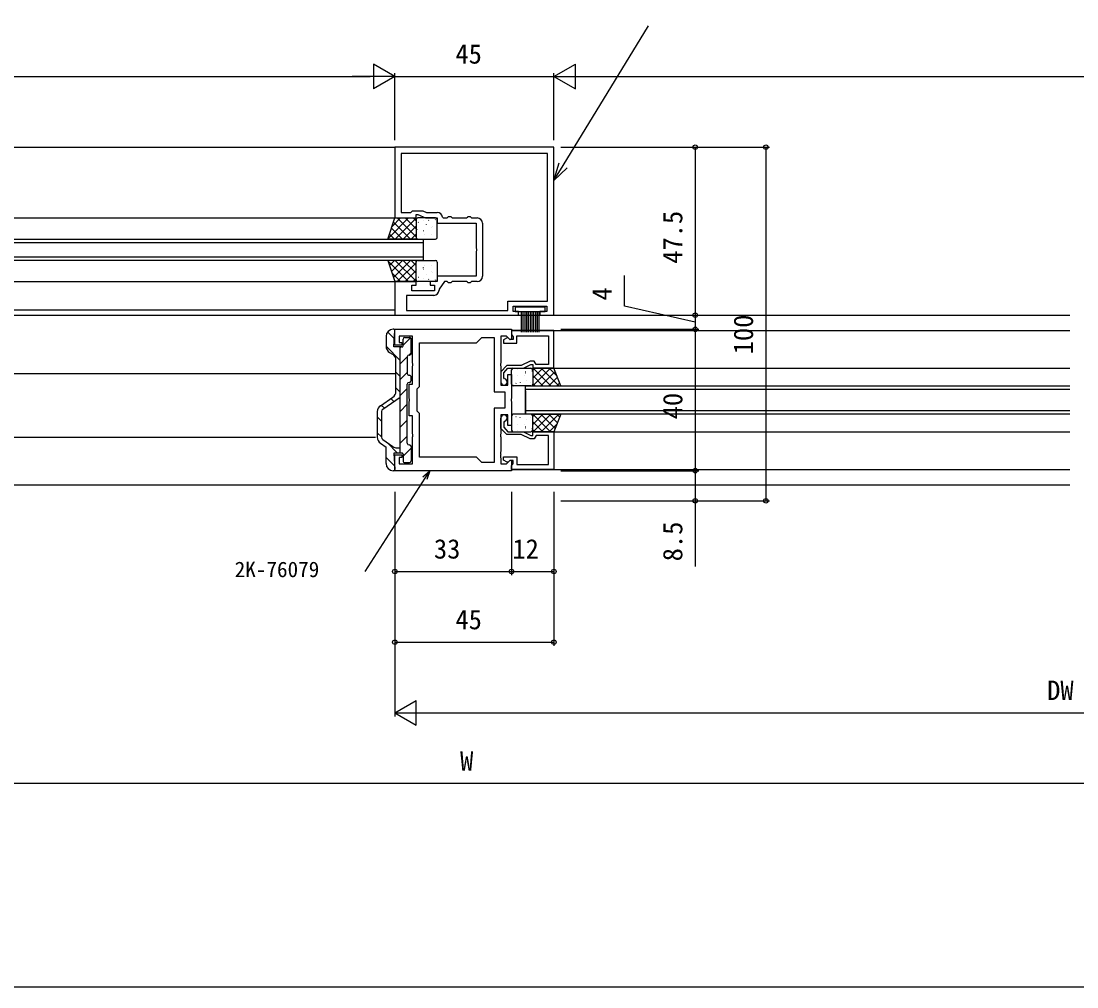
# Model space of a CAD drawing. Units: millimetres, scale not verified. Extents: x -437 to 438, y -681 to 679.
# Drawn here: x -127.5 to 171.3, y -681.2 to -408 of the extents above; entities that cross this region are included whole.
import ezdxf
from ezdxf.enums import TextEntityAlignment as Align

# ---------------------------------------------------------------- set-up
doc = ezdxf.new("R2010")
doc.units = ezdxf.units.MM
doc.header["$LTSCALE"] = 4
for name, color, linetype in [('0-2_YKK_11', 7, 'Continuous'), ('0-3_YKK_12', 2, 'Continuous'), ('0-4_YKK_13', 4, 'Continuous'), ('0-6_YKK_D', 6, 'Continuous'), ('0-7_YKK_ZWAK', 7, 'Continuous')]:
    doc.layers.add(name, color=color, linetype=linetype)
doc.styles.add('ＭＳ ゴシック', font='')
doc.styles.get('ＭＳ ゴシック').set_extended_font_data('MS Gothic')

msp = doc.modelspace()

# ---------------------------------------------------------------- linework, layer by layer
at = {"layer": '0-2_YKK_11'}
msp.add_line((3.1, -465.2), (3.1, -480.2), dxfattribs=at)
for points in [[(23.3, -491.2), (23.3, -443.7), (-21.7, -443.7), (-21.7, -463.7), (-15.7, -463.7), (-15.7, -462.7), (-15.2, -462.7), (-13.055, -463.7), (-9.7, -463.7), (-9.7, -465.2), (1.3, -465.2), (1.3, -472.242), (1.42, -472.425), (1.42, -472.975), (1.3, -473.159), (1.3, -480.2), (-9.7, -480.2), (-9.7, -481.7), (-11.7, -481.7), (-11.7, -482.7), (-10.5, -482.7), (-10.5, -484.3), (-16.9, -484.3), (-16.9, -482.7), (-15.7, -482.7), (-15.7, -481.7), (-21.7, -481.7), (-21.7, -491.2), (13.3, -491.2), (13.3, -490.2), (11.8, -490.2), (11.8, -488.7), (21.3, -488.7), (21.3, -490.2), (19.3, -490.2), (19.3, -491.2)], [(1.37, -531.4), (-14.77, -531.4), (-14.77, -519.03), (-15.4, -518.4), (-15.4, -512), (-14.77, -511.37), (-14.77, -499), (1.37, -499), (2.87, -497.5), (6.37, -497.5), (6.37, -512.93), (9.37, -512.93), (9.37, -517.47), (6.37, -517.47), (6.37, -532.9), (2.87, -532.9)]]:
    msp.add_lwpolyline(points, close=True, dxfattribs=at)
for points in [[(21.5, -487.2), (21.5, -445.5), (-19.9, -445.5), (-19.9, -462.2), (-17.2, -462.2), (-16.7, -461.7), (-13.8, -461.7), (-12.728, -462.2), (-9.7, -462.2)], [(-8.221, -463.45), (-7.925, -463.7), (-6.9, -463.7), (-6.7, -463.5), (-6.5, -463.3), (-5.9, -463.3), (-5.7, -463.5), (-5.5, -463.7), (-1.4, -463.7), (-1.2, -463.5), (-1, -463.3), (-0.4, -463.3), (-0.2, -463.5), (0, -463.7), (1.6, -463.7)], [(1.6, -481.7), (0, -481.7), (-0.2, -481.9), (-0.4, -482.1), (-1, -482.1), (-1.2, -481.9), (-1.4, -481.7), (-5.5, -481.7), (-5.7, -481.9), (-5.9, -482.1), (-6.5, -482.1), (-6.7, -481.9), (-6.9, -481.7), (-7.7, -481.7), (-9.2, -483.843), (-9.2, -484.1)], [(-10.7, -485.6), (-18.4, -485.6), (-18.4, -489.9), (10.3, -489.9), (10.3, -487.2), (21.5, -487.2)], [(11.3, -535.2), (-21.7, -535.2), (-21.7, -530.7), (-19.7, -530.7), (-19.7, -531.5), (-20.5, -531.5), (-20.5, -533.27), (-16.7, -533.27), (-16.7, -525.659), (-16.58, -525.475), (-16.58, -524.925), (-16.7, -524.742), (-16.7, -519.7), (-17.7, -519.7), (-17.7, -515.659), (-17.58, -515.475), (-17.58, -514.925), (-17.7, -514.742), (-17.7, -510.7), (-16.7, -510.7), (-16.7, -505.659), (-16.58, -505.475), (-16.58, -504.925), (-16.7, -504.742), (-16.7, -497.13), (-20.5, -497.13), (-20.5, -498.9), (-19.7, -498.9), (-19.7, -499.7), (-21.7, -499.7), (-21.7, -495.2), (11.3, -495.2), (11.3, -498.001), (10.93, -498.154), (9.906, -497.13), (8.3, -497.13), (8.3, -504.742), (8.18, -504.925), (8.18, -505.475), (8.3, -505.659)], [(23.3, -495.5), (11.3, -495.5), (11.3, -496.7), (11.6, -497), (11.8, -497.2), (11.8, -498.1), (10.85, -498.1), (10.35, -497.6), (10.039, -497.6), (9, -498.2), (9, -499.1), (12.8, -499.1), (12.8, -497), (21.8, -497), (21.8, -505.2), (18.3, -505.2), (17.723, -504.2), (16.578, -504.2), (14.005, -505.4), (9.95, -505.4), (8.3, -507.188), (8.3, -510.1)], [(9.35, -509.213), (9.1, -508.917), (9.1, -507.5), (10.3, -506.2), (14.655, -506.2), (16.8, -505.2), (17.3, -505.2), (17.3, -506.2), (23.3, -506.2), (23.3, -495.5)], [(8.3, -505.659), (8.3, -511), (10.3, -511), (10.3, -508), (11.3, -508), (11.3, -514.742), (11.18, -514.925), (11.18, -515.475), (11.3, -515.659), (11.3, -522.4), (10.3, -522.4), (10.3, -519.4), (8.3, -519.4), (8.3, -524.742), (8.18, -524.925), (8.18, -525.475), (8.3, -525.659), (8.3, -529.742), (8.18, -529.925), (8.18, -530.475), (8.3, -530.659), (8.3, -530.742), (8.18, -530.925), (8.18, -531.475), (8.3, -531.659), (8.3, -533.27), (9.906, -533.27), (10.93, -532.247), (11.3, -532.4), (11.3, -535.2)], [(23.3, -534.9), (11.3, -534.9), (11.3, -533.7), (11.6, -533.4), (11.8, -533.2), (11.8, -532.3), (10.85, -532.3), (10.35, -532.8), (10.039, -532.8), (9, -532.2), (9, -531.3), (12.8, -531.3), (12.8, -533.4), (21.8, -533.4), (21.8, -525.2), (18.3, -525.2), (17.723, -526.2), (16.578, -526.2), (14.005, -525), (9.95, -525), (8.3, -523.213), (8.3, -520.3)], [(9.35, -521.188), (9.1, -521.484), (9.1, -522.9), (10.3, -524.2), (14.655, -524.2), (16.8, -525.2), (17.3, -525.2), (17.3, -524.2), (23.3, -524.2), (23.3, -534.9)]]:
    msp.add_lwpolyline(points, dxfattribs=at)
for centre, radius, start, end in [((-9.7, -463.7), 1.5, 9.59408, 89.99999), ((1.6, -465.2), 1.5, 0.00001, 89.99999), ((1.6, -480.2), 1.5, 270.00001, 359.99999), ((-10.7, -484.1), 1.5, 270.00001, 359.99999), ((9.2, -510.1), 0.9, 180, 80.40594), ((9.2, -520.3), 0.9, 279.59406, 180)]:
    msp.add_arc(centre, radius, start, end, dxfattribs=at)
at = {"layer": '0-3_YKK_12'}
for p, q in [((-192.7, -443.7), (-21.7, -443.7)), ((-192.7, -463.7), (-21.7, -463.7)), ((-192.7, -469.7), (-13.7, -469.7)), ((-13.7, -470.7), (-192.7, -470.7)), ((-13.7, -469.7), (-13.7, -475.7)), ((-192.7, -474.7), (-13.7, -474.7)), ((-13.7, -475.7), (-192.7, -475.7)), ((-192.7, -481.7), (-21.7, -481.7)), ((-192.7, -489.7), (-21.7, -489.7)), ((-192.7, -491.2), (169.3, -491.2)), ((11.3, -495.5), (169.3, -495.5)), ((-192.7, -507.7), (-21.699, -507.7)), ((23.3, -506.202), (169.3, -506.202)), ((15.296, -511.2), (169.3, -511.2)), ((169.3, -512.2), (15.296, -512.2)), ((15.296, -518.995), (15.296, -512.595)), ((15.297, -512.595), (15.297, -518.995)), ((15.3, -519.2), (15.3, -511.2)), ((15.296, -518.2), (169.3, -518.2)), ((169.3, -519.2), (15.296, -519.2)), ((-192.7, -525.7), (-27.199, -525.7)), ((23.3, -524.2), (169.3, -524.2)), ((11.3, -534.9), (169.3, -534.9)), ((-192.7, -539.2), (169.3, -539.2))]:
    msp.add_line(p, q, dxfattribs=at)
at = {"layer": '0-4_YKK_13'}
for p, q in [((-23.627, -469.48), (-17.847, -463.7)), ((-22.504, -466.112), (-20.092, -463.7)), ((-22.095, -464.885), (-17.28, -469.7)), ((-21.602, -469.7), (-15.7, -463.799)), ((-21.035, -463.7), (-15.7, -469.035)), ((-19.357, -469.7), (-15.7, -466.044)), ((-18.79, -463.7), (-15.7, -466.79)), ((-16.545, -463.7), (-15.7, -464.545)), ((-15.7, -464.2), (-15.7, -469.2)), ((-10.2, -463.7), (-15.2, -463.7)), ((-15.08, -464.935), (-15.056, -464.979)), ((-13.623, -464.508), (-13.616, -464.515)), ((-12.888, -465.578), (-12.864, -465.622)), ((-12.209, -464.337), (-12.12, -464.383)), ((-10.264, -464.145), (-10.24, -464.188)), ((-9.7, -469.2), (-9.7, -464.2)), ((-23.218, -468.253), (-21.77, -469.7)), ((-22.657, -466.569), (-19.525, -469.7)), ((-17.112, -469.7), (-15.7, -468.289)), ((-15.606, -466.328), (-15.598, -466.334)), ((-15.512, -467.012), (-15.488, -467.055)), ((-13.733, -467.226), (-13.645, -467.273)), ((-13.622, -467.603), (-13.598, -467.647)), ((-13.438, -468.269), (-13.431, -468.276)), ((-11.431, -468.246), (-11.407, -468.29)), ((-11.418, -466.483), (-11.411, -466.49)), ((-10.998, -466.169), (-10.974, -466.213)), ((-15.2, -469.7), (-10.2, -469.7)), ((-14.055, -469.679), (-14.043, -469.7)), ((-23.627, -475.921), (-17.847, -481.7)), ((-23.218, -477.148), (-21.77, -475.7)), ((-22.657, -478.832), (-19.525, -475.7)), ((-22.095, -480.516), (-17.28, -475.7)), ((-21.602, -475.7), (-15.7, -481.602)), ((-21.035, -481.7), (-15.7, -476.366)), ((-19.357, -475.7), (-15.7, -479.357)), ((-17.112, -475.7), (-15.7, -477.112)), ((-15.7, -481.2), (-15.7, -476.2)), ((-15.2, -475.7), (-10.2, -475.7)), ((-14.055, -475.721), (-14.043, -475.7)), ((-13.622, -477.798), (-13.598, -477.754)), ((-13.438, -477.132), (-13.431, -477.125)), ((-11.431, -477.155), (-11.407, -477.111)), ((-9.7, -476.2), (-9.7, -481.2)), ((-22.504, -479.288), (-20.092, -481.7)), ((-18.79, -481.7), (-15.7, -478.611)), ((-16.545, -481.7), (-15.7, -480.856)), ((-15.606, -479.073), (-15.598, -479.067)), ((-15.512, -478.389), (-15.488, -478.345)), ((-15.08, -480.466), (-15.056, -480.422)), ((-13.733, -478.175), (-13.645, -478.128)), ((-13.623, -480.893), (-13.616, -480.886)), ((-12.888, -479.823), (-12.864, -479.779)), ((-12.209, -481.064), (-12.12, -481.018)), ((-11.418, -478.918), (-11.411, -478.911)), ((-10.998, -479.231), (-10.974, -479.188)), ((-10.2, -481.7), (-15.2, -481.7)), ((-10.264, -481.256), (-10.24, -481.212)), ((14.05, -490.171), (14.05, -495.971)), ((14.55, -490.171), (14.55, -495.971)), ((15.05, -490.171), (15.05, -495.971)), ((15.55, -490.171), (15.55, -495.971)), ((16.05, -490.171), (16.05, -495.971)), ((16.55, -490.171), (16.55, -495.971)), ((17.05, -490.171), (17.05, -495.971)), ((17.55, -490.171), (17.55, -495.971)), ((18.05, -490.171), (18.05, -495.971)), ((18.55, -490.171), (18.55, -495.971)), ((19.05, -490.171), (19.05, -495.971)), ((-21.851, -497.869), (-23.765, -495.955)), ((-22, -495.201), (-22.2, -495.201)), ((-24.2, -497.201), (-24.2, -500.043)), ((-17.325, -497.583), (-19.4, -499.659)), ((-19.4, -499.901), (-19.4, -498)), ((-18.9, -497.5), (-17.6, -497.5)), ((-17.1, -502.001), (-17.1, -498)), ((-20.2, -504.01), (-24.2, -500.01)), ((-23.192, -501.779), (-22.408, -502.228)), ((-20.2, -530.201), (-20.2, -500.201)), ((-19.942, -500.201), (-20.2, -500.459)), ((-17.1, -501.849), (-17.755, -502.504)), ((-21.4, -512.744), (-21.4, -503.964)), ((-18.197, -502.946), (-20.2, -504.949)), ((-18.2, -503.001), (-18.2, -507.7)), ((-17.7, -502.501), (-17.6, -502.501)), ((-20.2, -508.501), (-21.4, -507.301)), ((-18.2, -507.439), (-20.2, -509.439)), ((11.3, -510.7), (11.3, -506.7)), ((11.8, -506.2), (16.8, -506.2)), ((12.581, -506.2), (12.574, -506.213)), ((13.017, -506.483), (13.01, -506.49)), ((15.221, -507.603), (15.197, -507.647)), ((15.333, -507.226), (15.244, -507.273)), ((17.111, -507.012), (17.087, -507.055)), ((20.134, -506.2), (17.3, -509.035)), ((17.889, -506.2), (17.3, -506.79)), ((17.3, -506.7), (17.3, -510.7)), ((22.379, -506.2), (17.379, -511.2)), ((22.456, -511.2), (17.456, -506.2)), ((23.678, -507.146), (19.624, -511.2)), ((24.701, -511.2), (19.701, -506.2)), ((24.202, -508.456), (21.947, -506.2)), ((-18.2, -527.401), (-18.2, -510.7)), ((-17.7, -508.2), (-17.6, -508.2)), ((-17.599, -510.2), (-17.7, -510.2)), ((-17.099, -509.7), (-17.099, -508.7)), ((11.572, -510.914), (11.548, -510.958)), ((12.572, -510.478), (12.564, -510.484)), ((13.03, -508.246), (13.006, -508.29)), ((13.764, -510.271), (13.74, -510.315)), ((15.037, -508.269), (15.03, -508.276)), ((15.654, -509.679), (15.63, -509.723)), ((16.759, -510.322), (16.752, -510.329)), ((20.211, -511.2), (17.3, -508.289)), ((17.966, -511.2), (17.3, -510.534)), ((24.319, -508.75), (21.869, -511.2)), ((24.961, -510.354), (24.114, -511.2)), ((-20.2, -512.991), (-21.4, -511.791)), ((-18.2, -511.929), (-20.2, -513.929)), ((16.8, -511.2), (11.8, -511.2)), ((-25.823, -516.808), (-22.276, -514.399)), ((-24.688, -517.483), (-25.549, -516.622)), ((-25.149, -517.797), (-20.2, -514.432)), ((-22.015, -515.666), (-22.875, -514.806)), ((-18.2, -516.419), (-20.2, -518.419)), ((-26.699, -518.463), (-26.7, -525.744)), ((-25.499, -518.459), (-25.5, -525.742)), ((11.3, -519.7), (11.3, -523.7)), ((11.572, -519.487), (11.548, -519.443)), ((16.8, -519.2), (11.8, -519.2)), ((20.211, -519.2), (17.3, -522.112)), ((17.966, -519.2), (17.3, -519.867)), ((17.3, -523.7), (17.3, -519.7)), ((22.379, -524.2), (17.379, -519.2)), ((22.456, -519.2), (17.456, -524.2)), ((23.678, -523.254), (19.624, -519.2)), ((24.701, -519.2), (19.701, -524.2)), ((24.319, -521.651), (21.869, -519.2)), ((24.961, -520.047), (24.114, -519.2)), ((-25.5, -521.161), (-26.699, -519.962)), ((-18.2, -520.909), (-20.2, -522.909)), ((12.572, -519.923), (12.564, -519.917)), ((13.03, -522.155), (13.006, -522.111)), ((13.764, -520.13), (13.74, -520.086)), ((15.037, -522.132), (15.03, -522.125)), ((15.221, -522.798), (15.197, -522.754)), ((15.654, -520.721), (15.63, -520.678)), ((16.759, -520.079), (16.752, -520.072)), ((20.134, -524.2), (17.3, -521.366)), ((24.202, -521.945), (21.947, -524.2)), ((-25.5, -525.651), (-26.7, -524.451)), ((-18.2, -525.399), (-20.2, -527.399)), ((11.8, -524.2), (16.8, -524.2)), ((12.581, -524.2), (12.574, -524.188)), ((13.017, -523.918), (13.01, -523.911)), ((15.333, -523.175), (15.244, -523.128)), ((17.111, -523.389), (17.087, -523.345)), ((17.889, -524.2), (17.3, -523.611)), ((-25.823, -527.399), (-24.2, -528.501)), ((-25.15, -526.404), (-22.281, -528.354)), ((-24.2, -533.2), (-24.2, -528.501)), ((-20.951, -530.201), (-23.893, -527.258)), ((-21.156, -528.701), (-20.2, -528.701)), ((-17.1, -528.789), (-19.4, -531.09)), ((-17.7, -527.901), (-17.6, -527.901)), ((-17.1, -528.401), (-17.1, -532.401)), ((-21.765, -533.877), (-24.2, -531.441)), ((-19.7, -530.201), (-22, -530.201)), ((-22, -530.201), (-21.7, -534.881)), ((-19.4, -530.501), (-19.4, -532.401)), ((-18.9, -532.901), (-17.6, -532.901)), ((-22, -535.2), (-22.2, -535.2))]:
    msp.add_line(p, q, dxfattribs=at)
for points in [[(-23.7, -469.7), (-21.7, -463.7), (-15.7, -463.7), (-15.7, -469.7)], [(-23.7, -475.7), (-21.7, -481.7), (-15.7, -481.7), (-15.7, -475.7)], [(20.8, -488.971), (12.3, -488.971), (12.3, -490.171), (20.8, -490.171)], [(25.3, -511.2), (23.3, -506.2), (17.3, -506.2), (17.3, -511.2)], [(25.3, -519.2), (23.3, -524.2), (17.3, -524.2), (17.3, -519.2)]]:
    msp.add_lwpolyline(points, close=True, dxfattribs=at)
msp.add_lwpolyline([(-19.7, -500.201), (-22, -500.201), (-21.7, -495.52)], dxfattribs=at)
for centre, radius, start, end in [((-15.2, -464.2), 0.5, 90, 180), ((-10.2, -464.2), 0.5, 0, 90), ((-15.2, -469.2), 0.5, 180, 270), ((-10.2, -469.2), 0.5, 270, 0), ((-15.2, -476.2), 0.5, 90, 180), ((-10.2, -476.2), 0.5, 0, 90), ((-15.2, -481.2), 0.5, 180, 270), ((-10.2, -481.2), 0.5, 270, 0), ((-22.2, -497.201), 2, 90, 180), ((-22, -495.501), 0.3, 356.34024, 90), ((-18.9, -498), 0.5, 90.00359, 180.00359), ((-17.6, -498), 0.5, 0.00359, 90.00359), ((-22.2, -500.043), 2, 180, 240.25462), ((-19.7, -499.901), 0.3, 270, 0.00359), ((-23.4, -503.964), 2, 360, 60.25462), ((-17.7, -503.001), 0.5, 90.00003, 180), ((-17.6, -502.001), 0.5, 270, 0.00359), ((-17.7, -507.7), 0.5, 180, 270.00359), ((11.8, -506.7), 0.5, 90, 180), ((16.8, -506.7), 0.5, 0, 90), ((-17.7, -510.7), 0.5, 90.02863, 180), ((-17.599, -508.7), 0.5, 0.00359, 90.00359), ((-17.599, -509.7), 0.5, 270.00359, 0.00359), ((11.8, -510.7), 0.5, 180, 270), ((16.8, -510.7), 0.5, 270, 0), ((-23.4, -512.744), 2, 304.18899, 360), ((-24.699, -518.463), 2, 124.18899, 179.99711), ((-24.699, -518.459), 0.8, 124.21613, 179.99711), ((11.8, -519.7), 0.5, 90, 180), ((16.8, -519.7), 0.5, 0, 90), ((-24.7, -525.744), 2, 179.99711, 235.83194), ((-24.7, -525.742), 0.8, 179.99711, 235.78387), ((11.8, -523.7), 0.5, 180, 270), ((16.8, -523.7), 0.5, 270, 0), ((-21.156, -526.701), 2, 235.78387, 270), ((-17.7, -527.401), 0.5, 180, 270), ((-17.6, -528.401), 0.5, 359.99641, 90), ((-19.7, -530.501), 0.3, 359.99641, 90), ((-22.2, -533.2), 2, 180, 270), ((-18.9, -532.401), 0.5, 179.99641, 269.99641), ((-17.6, -532.401), 0.5, 269.99641, 359.99641), ((-22, -534.9), 0.3, 270, 3.65976)]:
    msp.add_arc(centre, radius, start, end, dxfattribs=at)
at = {"layer": '0-6_YKK_D'}
for p, q in [((-21.7, -423.7), (-27.762, -420.2)), ((-27.762, -420.2), (-27.762, -427.2)), ((23.3, -423.7), (29.362, -420.2)), ((29.362, -427.2), (29.362, -420.2)), ((-359.7, -423.7), (-28.7, -423.7)), ((-21.7, -423.7), (-33.824, -423.7)), ((-21.7, -423.7), (-27.762, -427.2)), ((-21.703, -441.7), (-21.703, -422.7)), ((-21.703, -423.7), (23.3, -423.7)), ((-21.7, -441.7), (-21.7, -422.7)), ((23.3, -441.7), (23.3, -422.7)), ((23.3, -441.7), (23.3, -422.7)), ((23.3, -423.7), (29.362, -427.2)), ((23.3, -423.7), (35.424, -423.7)), ((30.3, -423.7), (361.3, -423.7)), ((25.3, -443.7), (64.3, -443.7)), ((25.3, -443.7), (84.3, -443.7)), ((63.3, -443.7), (63.3, -491.2)), ((83.3, -443.7), (83.3, -543.7)), ((63.3, -491.2), (63.3, -495.2)), ((25.3, -495.2), (64.3, -495.2)), ((63.3, -495.2), (63.3, -535.2)), ((25.3, -535.2), (64.3, -535.2)), ((-21.7, -541.2), (-21.7, -564.7)), ((11.3, -541.2), (11.3, -564.7)), ((11.3, -541.2), (11.3, -564.7)), ((23.3, -541.2), (23.3, -564.7)), ((25.3, -543.7), (64.3, -543.7)), ((25.3, -543.7), (84.3, -543.7)), ((-21.7, -545.7), (-21.7, -584.7)), ((-21.7, -545.7), (-21.7, -604.701)), ((23.299, -545.7), (23.299, -584.7)), ((-21.7, -563.7), (11.3, -563.7)), ((11.3, -563.7), (23.3, -563.7)), ((-21.7, -583.7), (23.299, -583.7)), ((-21.7, -603.701), (-15.638, -600.201)), ((-15.638, -607.201), (-15.638, -600.201)), ((-21.7, -603.701), (-15.638, -607.201)), ((-21.7, -603.701), (-9.576, -603.701)), ((-14.7, -603.701), (356.299, -603.7)), ((361.3, -623.7), (-359.7, -623.701))]:
    msp.add_line(p, q, dxfattribs=at)
for points in [[(23.3, -453.111), (25.909, -448.845), (50.04, -409.4)], [(27.052, -449.545), (23.3, -453.111), (24.766, -448.146)], [(63.3, -493.2), (43.3, -488.675), (43.3, -479.945)], [(-11.846, -535.2), (-13.229, -537.342), (-30.256, -563.701)], [(-13.803, -536.972), (-11.846, -535.2), (-12.655, -537.713)], [(63.3, -535.2), (63.3, -543.7), (63.3, -562.31)]]:
    msp.add_lwpolyline(points, dxfattribs=at)
for centre in [(63.3, -443.7), (83.3, -443.7), (63.3, -491.2), (63.3, -491.2), (63.3, -495.2), (63.3, -495.2), (63.3, -535.2), (63.3, -535.2), (63.3, -543.7), (83.3, -543.7), (-21.7, -563.7), (11.3, -563.7), (11.3, -563.7), (23.3, -563.7), (-21.7, -583.7), (23.299, -583.7)]:
    msp.add_circle(centre, 0.637, dxfattribs=at)
at = {"layer": '0-7_YKK_ZWAK'}
msp.add_lwpolyline([(-436.7, -681.2), (438.3, -681.2), (438.3, 643.8)], dxfattribs=at)

# ---------------------------------------------------------------- texts
at = {"layer": '0-6_YKK_D', "style": 'ＭＳ ゴシック'}
for s, height, p in [('45', 5.499, (-4.571, -421.7)), ('33', 5.499, (-10.655, -561.7)), ('12', 5.499, (11.547, -561.7)), ('2K-76079', 4.399, (-67.04, -566.625)), ('45', 5.499, (-4.57, -581.7)), ('DW', 5.499, (162.895, -601.701)), ('W', 5.499, (-3.248, -621.7))]:
    msp.add_text(s, height=height, dxfattribs=at).set_placement(p, align=Align.BOTTOM_LEFT)
for s, p in [('47.5', (61.3, -476.654)), ('4', (41.3, -487.058)), ('100', (81.3, -502.266)), ('40', (61.3, -520.654)), ('8.5', (61.3, -560.821))]:
    msp.add_text(s, height=5.499, rotation=90, dxfattribs=at).set_placement(p, align=Align.BOTTOM_LEFT)

doc.saveas('drawing.dxf')
